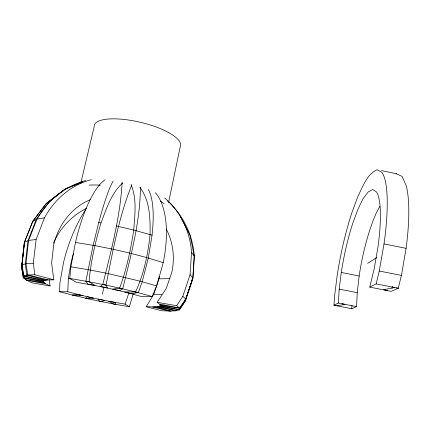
<?xml version="1.0" encoding="UTF-8"?>
<svg xmlns="http://www.w3.org/2000/svg" width="430" height="430" viewBox="0 0 430 430"><rect width="100%" height="100%" fill="white"/><g stroke="black" fill="none" stroke-linecap="round" stroke-linejoin="round"><path stroke-width="0.64" d="M122.109 182.427C120.233 217.064 111.064 250.883 102.824 284.445L100.271 286.482L103.877 287.283M85.903 209.141A85.995 39.641 -72.7 0 0 63.447 262.891L59.953 282.661L59.517 291.75L74.616 295.652L83.081 295.743L67.806 291.771L68.381 278.162L71.111 262.407A67.397 31.019 -72.7 0 1 73.492 253.533M333.992 305.236L338.34 303.032L339.211 289.1L341.286 272.459A73.552 15.942 -78.9 0 1 352.901 222.891L357.921 209.388L362.99 198.762L368.171 191.963L372.6 189.523L376.556 192.017A73.552 15.942 -78.9 0 1 377.825 248.051L374.191 268.734L369.752 287.122L376.153 283.875L379.271 271.024L384.017 243.912A93.966 20.425 -78.9 0 0 381.862 172.322L376.927 169.769C366.607 174.655 362.893 186.674 358.018 196.112L351.665 213.328A93.966 20.425 -78.9 0 0 337.222 275.178L334.594 295.969L333.992 305.236L351.794 308.735L356.583 306.622L357.239 292.663L359.168 276.006A73.482 17.823 -78.9 0 1 376.255 213.081L379.808 206.341M351.794 308.735L351.955 305.418M167.619 200.928A86.774 84.361 -20.6 0 1 194.226 255.898L192.855 277.818L185.722 298.888L179.643 307.998L160.094 304.187L160.121 306.208L179.224 309.928L185.169 301.021L192.14 280.408L192.226 279.07M180.552 216.811L190.071 235.409L194.338 256.296L192.941 278.065L185.427 300.817L179.568 309.686L175.757 310.842L157.342 306.853L160.761 305.601L179.568 309.686M166.184 228.878A67.886 63.812 -46.7 0 1 171.978 271.712L166.216 288.557L157.138 302.328L176.671 305.692L182.825 296.291L190.087 274.705L191.538 252.458A86.505 81.324 -46.7 0 0 164.668 197.977M192.473 278.269L192.14 280.408M21.667 267.078L24.349 242.343L32.669 221.412L45.999 203.82L53.304 198.273M69.762 278.468L89.069 281.757L95.073 285.477L76.25 282.263L69.762 278.468L70.885 266.804L75.46 242.461A85.296 25.779 -79.9 0 1 105.097 179.729M89.069 281.757C90.682 261.746 95.331 242.122 101.002 222.907C106.457 208.776 111.187 193.317 122.781 182.863M21.882 265.116L22.166 262.504M22.306 261.198L22.591 258.586M22.736 257.28L23.021 254.667M23.166 253.361L23.451 250.749M23.591 249.443L23.876 246.831M90.149 199.735A67.273 59.141 88.3 0 0 53.718 244.734L51.627 263.042L53.804 279.812L34.835 274.754L33.33 263.192L36.12 239.526L44.473 217.843A85.785 75.476 88.4 0 1 91.273 179.659M148.275 189.469A85.049 25.499 -74.9 0 1 152.053 235.178L148.302 258.032L142.19 281.736L138.315 292.679L130.951 293.583L116.659 290.083M369.752 287.122L391.198 291.363L398.25 288.25L401.426 275.426L406.092 248.325A93.874 22.833 -78.9 0 0 406.237 185.744L402.061 176.429L396.401 173.736L381.399 170.581M131.892 184.637C118.852 216.758 112.805 251.249 106.027 285.112L107.505 287.992L87.93 284.171L85.914 281.177L93.117 245.304L98.749 222.503A85.527 9.433 -78.2 0 1 113.101 181.154M168.603 202.449L180.412 145.915A44.268 13.572 13.3 0 0 138.895 121.937A44.268 13.572 13.3 0 0 94.192 126.608L80.835 182.949M179.224 309.928L179.643 307.998M23.881 275.883L44.161 280.285L43.269 282.155L23.446 277.866L23.881 275.883L22.064 264.848L24.542 242.144L32.954 221.09L46.569 203.164L64.301 189.544L82.555 181.981M102.41 293.959L104.006 286.815M391.977 288.197L392.445 286.299M133.257 293.91L129.36 306.746L113.343 303.956L108.758 301.274L125.125 304.117L129.36 306.746M185.169 301.021L192.941 278.065L190.087 274.705M104.469 287.401L119.653 290.739L122.717 288.815C130.919 255.447 140.25 221.595 140.422 187.034M152.086 296.517L135.493 291.948L124.56 291.922L140.959 296.394L152.086 296.517L156.708 285.923L163.217 262.671A84.839 40.554 -72.8 0 0 155.37 192.635M146.238 306.714L155.676 307.004L171.049 311.105L161.47 310.745L146.238 306.714L153.8 294.265L158.863 278.855A66.037 58.512 88.5 0 0 159.347 276.302M125.125 304.117L128.909 292.787M116.073 289.954L112.644 289.116L119.631 288.095C126.608 269.384 130.715 249.744 133.735 230.045C134.81 215 137.084 199.085 131.102 184.744M135.493 291.948C143.996 273.969 147.947 254.243 150.065 234.576C150.269 218.338 150.022 200.67 139.793 187.141M157.138 302.328L160.755 305.069L179.858 308.364L185.862 299.173L182.825 296.291M54.868 197.085L59.039 193.914M62.167 191.538L63.215 190.748M395.965 174.064L396.401 173.736M367.634 263.321L376.685 257.645M32.669 221.412L37.044 219.037A85.72 82.076 78 0 1 85.726 180.509M82.646 181.981L65.79 188.641L49.289 201.552L36.33 219.257L28.063 240.531L25.3 263.735L26.773 275.066L45.494 280.021L53.804 279.812M23.516 276.141L27.751 274.942L47.778 279.758L43.151 280.833L23.516 276.141L21.801 265.057L24.349 242.343L28.579 240.408L36.12 239.526M394.686 287.546L383.603 289.691L387.871 290.707M336.867 305.8L344.919 304.418L342.269 303.806M44.473 217.843L37.044 219.037L28.579 240.408L25.999 263.617L27.751 274.942M170.081 278.21L167.028 278.678L158.863 278.855M33.33 263.192L25.999 263.617L21.801 265.057L21.5 266.783L23.22 277.495L26.386 280.14L45.628 283.891L42.919 281.338L23.22 277.495M26.773 275.066L34.835 274.754M59.517 291.75L67.806 291.771M153.8 294.265L161.825 294.324M101.002 222.907L98.749 222.503M75.46 242.461L94.777 245.605L113.219 249.266L129.747 253.082L146.834 257.613L163.217 262.671M70.885 266.804L90.246 270.051L108.129 273.587L140.158 281.188L156.708 285.923M50.057 285.955L32.062 282.849L25.612 279.677L43.994 282.843L50.057 285.955L49.122 279.435M379.271 271.024L401.426 275.426M85.914 281.177L106.027 285.112M384.017 243.912L406.092 248.325M376.153 283.875L398.25 288.25M339.211 289.1L357.239 292.663M338.34 303.032L356.583 306.622M341.286 272.459L359.168 276.006M101.147 299.731L87.392 296.775L85.575 298.226L102.077 301.763L104.27 300.393L101.657 299.828M102.824 284.445L122.717 288.815M334.056 305.203L335.416 305.515M90.526 297.447L77.196 294.297L72.127 295.039L88.171 298.807L93.525 298.157L91.036 297.555M116.342 225.949L133.735 230.045L152.053 235.178M396.481 287.901L398.142 288.299M119.631 288.095L138.315 292.679M68.381 278.162L70.945 278.86M176.671 305.692L179.858 308.364M191.538 252.458L194.338 256.296M21.876 268.347L23.446 277.866M89.263 185.131A45.145 10.218 12.6 0 1 100.233 185.196M160.46 201.229A45.145 10.218 12.6 0 1 164.066 203.643M53.465 243.181A66.365 62.506 -47 0 1 55.416 239.058M55.717 238.483A66.365 62.506 -47 0 1 86.473 208.378M159.213 306.536L152.607 307.015L169.732 311.105L176.617 310.718L159.213 306.536M114.896 302.408L98.024 299.124L99.443 301.226L115.939 304.435L114.896 302.408"/></g></svg>
